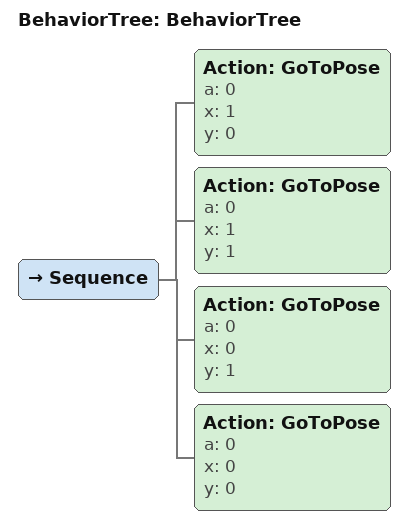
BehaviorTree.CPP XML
<?xml version="1.0"?>
<root main_tree_to_execute="BehaviorTree">
    <BehaviorTree ID="BehaviorTree">
        <Sequence>
            <Action ID="GoToPose" a="0" x="1" y="0"/>
            <Action ID="GoToPose" a="0" x="1" y="1"/>
            <Action ID="GoToPose" a="0" x="0" y="1"/>
            <Action ID="GoToPose" a="0" x="0" y="0"/>
        </Sequence>
    </BehaviorTree>
</root>
